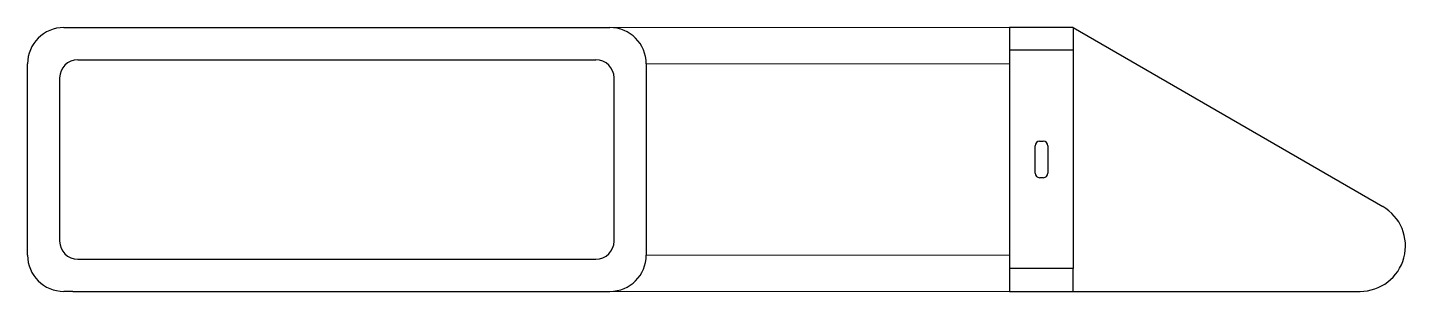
# Model space of a CAD drawing. Header units: inches. Extents: x 1.1 to 16.3, y 0.6 to 3.5.
import ezdxf

# ---------------------------------------------------------------- set-up
doc = ezdxf.new("R2010")
doc.units = ezdxf.units.IN
doc.header["$MEASUREMENT"] = 0
doc.layers.add('Object', color=7, linetype='Continuous', lineweight=30)
doc.layers.add('Projection', color=2, linetype='Continuous', lineweight=9)

msp = doc.modelspace()

# ---------------------------------------------------------------- linework, layer by layer
at = {"layer": 'Object'}
for p, q in [((1.502, 3.516), (7.512, 3.516)), ((11.912, 3.516), (11.912, 0.616)), ((12.612, 3.516), (11.912, 3.516)), ((12.612, 3.516), (12.612, 3.266)), ((12.612, 3.516), (16.019, 1.549)), ((12.612, 3.266), (11.912, 3.266)), ((12.612, 3.266), (12.612, 0.866)), ((1.102, 1.016), (1.102, 3.116)), ((1.655, 3.162), (7.358, 3.162)), ((7.912, 3.116), (7.912, 1.016)), ((1.455, 2.962), (1.455, 1.169)), ((7.558, 1.169), (7.558, 2.962)), ((12.192, 1.916), (12.192, 2.216)), ((12.242, 2.266), (12.282, 2.266)), ((12.332, 2.216), (12.332, 2.066)), ((12.332, 2.066), (12.332, 1.916)), ((12.282, 1.866), (12.242, 1.866)), ((1.655, 0.969), (7.358, 0.969)), ((12.612, 0.866), (11.912, 0.866)), ((12.612, 0.616), (12.612, 0.866)), ((1.602, 0.616), (1.502, 0.616)), ((1.602, 0.616), (7.512, 0.616)), ((11.912, 0.616), (12.612, 0.616)), ((12.612, 0.616), (15.769, 0.616))]:
    msp.add_line(p, q, dxfattribs=at)
for centre, radius, start, end in [((1.502, 3.116), 0.4, 90, 180), ((7.512, 3.116), 0.4, 0, 90), ((1.655, 2.962), 0.2, 90, 180), ((7.358, 2.962), 0.2, 0, 90), ((12.242, 2.216), 0.05, 90, 180), ((12.282, 2.216), 0.05, 360, 90), ((12.242, 1.916), 0.05, 180, 270), ((12.282, 1.916), 0.05, 270, 0), ((15.769, 1.116), 0.5, 270, 60), ((1.655, 1.169), 0.2, 180, 270), ((7.358, 1.169), 0.2, 270, 0), ((1.502, 1.016), 0.4, 180, 270), ((7.512, 1.016), 0.4, 270, 0)]:
    msp.add_arc(centre, radius, start, end, dxfattribs=at)
at = {"layer": 'Projection'}
for p, q in [((7.512, 3.516), (11.912, 3.516)), ((7.912, 3.116), (11.912, 3.116)), ((7.912, 1.016), (11.912, 1.016)), ((7.512, 0.616), (11.912, 0.616))]:
    msp.add_line(p, q, dxfattribs=at)

doc.saveas('drawing.dxf')
